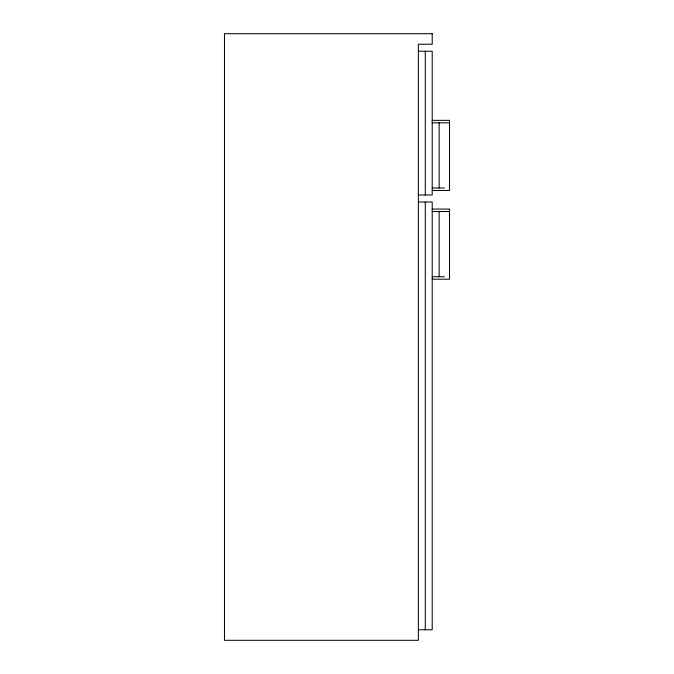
<?xml version="1.0" encoding="UTF-8"?>
<svg xmlns="http://www.w3.org/2000/svg" width="674" height="674" viewBox="0 0 674 674"><rect width="100%" height="100%" fill="white"/><g stroke="black" fill="none" stroke-linecap="round" stroke-linejoin="round"><path stroke-width="1.01" d="M418.369 51.232L432.211 51.232L432.211 194.997L418.369 194.997M432.211 120.36L449.524 120.36L449.524 190.489L432.211 190.489M432.211 122.811L449.524 122.811M432.211 188.029L444.334 188.029M418.369 202.006L432.211 202.006L432.211 629.777L418.369 629.777M432.211 209.066L449.524 209.066L449.524 279.196L432.211 279.196M432.211 211.526L449.524 211.526M432.211 276.744L444.334 276.744M439.136 122.811L439.136 188.029M439.136 211.526L439.136 276.744M425.286 51.232L425.286 194.997M425.286 202.006L425.286 629.777M432.211 33.7L224.476 33.7L224.476 640.3L418.369 640.3L418.369 44.223L432.211 44.223L432.211 33.7"/></g></svg>
